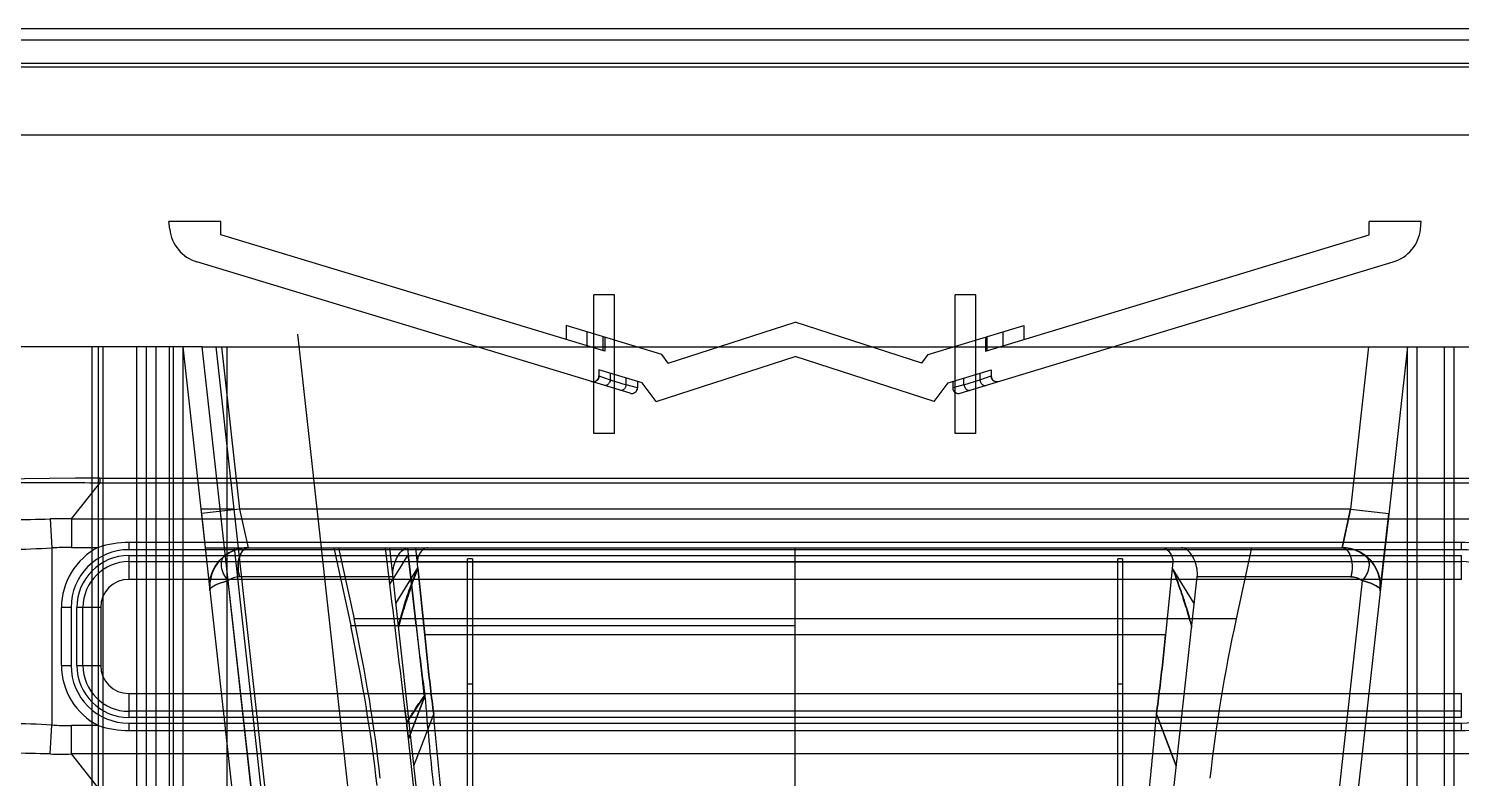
# Model space of a CAD drawing. Header units: millimetres. Extents: x -97344 to -49824, y -57049 to -40247.
# Drawn here: x -69579.4 to -69505.1, y -49635.5 to -49596.6 of the extents above; entities that cross this region are included whole.
import ezdxf

# ---------------------------------------------------------------- set-up
doc = ezdxf.new("R2010")
doc.units = ezdxf.units.MM
doc.header["$LTSCALE"] = 200
for name, color, linetype in [('06___PRT_ALL_SURFS', 7, 'Continuous'), ('DIM', 3, 'Continuous'), ('LAY0001', 7, 'Continuous'), ('PP025_18_1', 7, 'Continuous')]:
    doc.layers.add(name, color=color, linetype=linetype)

# ---------------------------------------------------------------- blocks, each defined once
blk = doc.blocks.new('23-D1020-B_EXTRUSION-MAIN-BODY_BASESTAND-0_5m_Absen-PL__363', base_point=(418.75, -61.98))
at = {"color": 7, "linetype": 'Continuous'}
for p, q in [((892.007, 18.02), (441.246, 18.02)), ((892.007, 17.82), (441.246, 17.82))]:
    blk.add_line(p, q, dxfattribs=at)
blk = doc.blocks.new('Top1', base_point=(668.75, -75.52))
blk.add_blockref('23-D1020-B_EXTRUSION-MAIN-BODY_BASESTAND-0_5m_Absen-PL__363', (418.75, -61.98))
blk = doc.blocks.new('*U1466')
blk.add_blockref('Top1', (0, -50.114))
blk = doc.blocks.new('*U1467')
at = {"layer": 'DIM', "color": 0, "linetype": 'ByBlock', "lineweight": -2, "transparency": 16777216}
blk.add_blockref('*U1466', (0, 0), dxfattribs=at)
blk = doc.blocks.new('2250')
at = {"color": 7, "linetype": 'Continuous'}
for p, q in [((-45202.36, -64419.34), (-45473.202, -64419.34)), ((-45389.543, -64419.919), (-45286.019, -64419.919)), ((-45348.226, -64440.34), (-45348.226, -64433.15)), ((-45347.156, -64433.15), (-45348.226, -64433.15)), ((-45347.156, -64440.34), (-45347.156, -64433.15)), ((-45329.476, -64440.34), (-45329.476, -64433.15)), ((-45328.406, -64433.15), (-45329.476, -64433.15)), ((-45328.406, -64440.34), (-45328.406, -64433.15)), ((-45347.156, -64440.34), (-45348.226, -64440.34)), ((-45328.406, -64440.34), (-45329.476, -64440.34)), ((-45375.337, -64444.768), (-45373.872, -64442.909)), ((-45373.872, -64442.645), (-45373.872, -64442.909)), ((-45373.872, -64442.645), (-45301.69, -64442.645)), ((-45301.69, -64442.909), (-45373.872, -64442.909)), ((-45376.447, -64444.769), (-45376.359, -64446.27)), ((-45375.337, -64444.768), (-45375.337, -64446.24)), ((-45375.337, -64444.768), (-45300.224, -64444.768)), ((-45376.359, -64446.27), (-45376.359, -64455.455)), ((-45375.337, -64446.24), (-45373.941, -64446.24)), ((-45372.359, -64445.988), (-45372.359, -64446.362)), ((-45303.202, -64445.988), (-45372.359, -64445.988)), ((-45303.202, -64446.362), (-45372.359, -64446.362)), ((-45372.359, -64446.662), (-45372.359, -64447.901)), ((-45372.359, -64446.662), (-45303.202, -64446.662)), ((-45303.202, -64446.362), (-45303.202, -64445.988)), ((-45303.202, -64447.901), (-45303.202, -64446.662)), ((-45372.359, -64446.982), (-45303.202, -64446.982)), ((-45303.202, -64447.901), (-45372.359, -64447.901)), ((-45375.859, -64452.362), (-45375.859, -64449.362)), ((-45375.359, -64449.362), (-45375.859, -64449.362)), ((-45375.359, -64449.362), (-45375.359, -64452.362)), ((-45375.059, -64452.362), (-45375.059, -64449.362)), ((-45373.821, -64449.362), (-45375.059, -64449.362)), ((-45374.74, -64452.362), (-45374.74, -64449.362)), ((-45373.821, -64449.362), (-45373.821, -64452.362)), ((-45375.859, -64452.362), (-45375.359, -64452.362)), ((-45375.059, -64452.362), (-45373.821, -64452.362)), ((-45372.359, -64453.824), (-45372.359, -64455.062)), ((-45372.359, -64453.824), (-45303.202, -64453.824)), ((-45303.202, -64455.062), (-45303.202, -64453.824)), ((-45303.202, -64454.743), (-45372.359, -64454.743)), ((-45376.447, -64456.956), (-45376.359, -64455.455)), ((-45375.337, -64456.957), (-45375.337, -64455.485)), ((-45373.941, -64455.485), (-45375.337, -64455.485)), ((-45303.202, -64455.062), (-45372.359, -64455.062)), ((-45372.359, -64455.362), (-45372.359, -64455.737)), ((-45372.359, -64455.362), (-45303.202, -64455.362)), ((-45303.202, -64455.737), (-45303.202, -64455.362)), ((-45372.359, -64455.737), (-45303.202, -64455.737)), ((-45373.872, -64458.816), (-45375.337, -64456.957)), ((-45300.224, -64456.957), (-45375.337, -64456.957))]:
    blk.add_line(p, q, dxfattribs=at)
blk.add_lwpolyline([(-45373.872, -64442.645), (-45375.131, -64442.648), (-45376.498, -64442.661), (-45377.771, -64442.683), (-45378.966, -64442.712), (-45380.088, -64442.75), (-45381.144, -64442.794), (-45382.137, -64442.846), (-45383.071, -64442.906), (-45383.947, -64442.974), (-45384.767, -64443.051), (-45385.526, -64443.137), (-45386.223, -64443.235), (-45386.859, -64443.347), (-45387.345, -64443.457)], dxfattribs=at)
for centre, radius, start, end in [((-45375.887, -64464.074), 19.313, 88.368, 91.66007), ((-45375.332, -64463.822), 17.582, 90.01847, 93.35104), ((-45372.359, -64449.362), 3.5, 116.85842, 180), ((-45372.359, -64449.362), 3, 90, 180), ((-45372.359, -64449.362), 2.7, 90, 180), ((-45303.202, -64449.362), 3, 0, 90), ((-45372.359, -64449.362), 2.381, 90, 180), ((-45303.202, -64449.362), 2.381, 0, 90), ((-45372.359, -64449.362), 1.462, 90, 180), ((-45372.359, -64452.362), 3.5, 180, 243.14158), ((-45372.359, -64452.362), 3, 180, 270), ((-45372.359, -64452.362), 2.7, 180, 270), ((-45372.359, -64452.362), 2.381, 180, 270), ((-45372.359, -64452.362), 1.462, 180, 270), ((-45303.202, -64452.362), 3, 270, 0), ((-45375.332, -64437.902), 17.582, 266.64896, 269.98153), ((-45375.887, -64437.651), 19.313, 268.33993, 271.632)]:
    blk.add_arc(centre, radius, start, end, dxfattribs=at)
for points, knots in [([(-45373.872, -64442.909), (-45375.258, -64442.894), (-45377.927, -64442.877), (-45381.16, -64442.964), (-45383.496, -64443.102), (-45384.961, -64443.229), (-45386.187, -64443.383), (-45386.92, -64443.507), (-45387.242, -64443.577)], [0, 0, 0, 0, 0.310172, 0.597298, 0.723477, 0.83381, 0.92626, 1, 1, 1, 1]), ([(-45389.096, -64445.584), (-45388.815, -64445.523), (-45388.162, -64445.391), (-45387.051, -64445.215), (-45385.695, -64445.061), (-45383.491, -64444.897), (-45380.383, -64444.818), (-45377.803, -64444.807), (-45376.447, -64444.769)], [0, 0, 0, 0, 0.068055, 0.157386, 0.265648, 0.390479, 0.679313, 1, 1, 1, 1]), ([(-45389.666, -64447.031), (-45389.385, -64446.996), (-45388.723, -64446.906), (-45387.585, -64446.776), (-45386.171, -64446.652), (-45383.84, -64446.506), (-45380.541, -64446.406), (-45377.799, -64446.342), (-45376.359, -64446.27)], [0, 0, 0, 0, 0.063719, 0.150349, 0.257652, 0.383035, 0.675656, 1, 1, 1, 1]), ([(-45376.359, -64455.455), (-45377.799, -64455.383), (-45380.541, -64455.319), (-45383.839, -64455.219), (-45386.17, -64455.073), (-45387.584, -64454.949), (-45388.723, -64454.818), (-45389.385, -64454.728), (-45389.666, -64454.693)], [0, 0, 0, 0, 0.32427, 0.616889, 0.742282, 0.849606, 0.936268, 1, 1, 1, 1]), ([(-45376.447, -64456.956), (-45377.803, -64456.917), (-45380.383, -64456.907), (-45383.49, -64456.828), (-45385.694, -64456.664), (-45387.05, -64456.51), (-45388.161, -64456.334), (-45388.815, -64456.201), (-45389.096, -64456.141)], [0, 0, 0, 0, 0.32062, 0.609453, 0.734293, 0.842573, 0.931932, 1, 1, 1, 1]), ([(-45387.273, -64458.138), (-45386.95, -64458.209), (-45386.218, -64458.34), (-45384.992, -64458.496), (-45383.526, -64458.618), (-45381.849, -64458.719), (-45379.997, -64458.794), (-45378.02, -64458.83), (-45375.965, -64458.836), (-45374.573, -64458.827), (-45373.872, -64458.816)], [0, 0, 0, 0, 0.073694, 0.165979, 0.275806, 0.401933, 0.541117, 0.689391, 0.843353, 1, 1, 1, 1])]:
    blk.add_open_spline(points, degree=3, knots=knots, dxfattribs=at)
for points in [[(-45372.359, -64445.988), (-45372.893, -64445.988), (-45373.433, -64446.075), (-45373.941, -64446.24)], [(-45301.621, -64446.24), (-45302.129, -64446.075), (-45302.668, -64445.988), (-45303.202, -64445.988)], [(-45373.941, -64455.485), (-45373.433, -64455.65), (-45372.893, -64455.737), (-45372.359, -64455.737)], [(-45303.202, -64455.737), (-45302.668, -64455.737), (-45302.129, -64455.65), (-45301.621, -64455.485)]]:
    blk.add_open_spline(points, degree=3, dxfattribs=at)
at = {"layer": '06___PRT_ALL_SURFS', "color": 7, "linetype": 'Continuous'}
blk.add_line((-45381.773, -64424.84), (-45293.789, -64424.84), dxfattribs=at)
at = {"layer": 'LAY0001', "color": 7, "linetype": 'Continuous'}
for p, q in [((-45370.237, -64429.743), (-45370.281, -64429.34)), ((-45367.581, -64429.34), (-45370.281, -64429.34)), ((-45367.581, -64430.038), (-45367.581, -64429.34)), ((-45307.981, -64430.038), (-45307.981, -64429.34)), ((-45305.28, -64429.34), (-45307.981, -64429.34)), ((-45305.325, -64429.743), (-45305.28, -64429.34)), ((-45347.659, -64436.072), (-45367.581, -64430.038)), ((-45327.903, -64436.072), (-45307.981, -64430.038)), ((-45346.346, -64438.246), (-45368.829, -64431.437)), ((-45329.216, -64438.246), (-45306.733, -64431.437)), ((-45349.659, -64434.735), (-45349.659, -64435.466)), ((-45344.694, -64436.238), (-45349.659, -64434.735)), ((-45344.362, -64436.685), (-45337.781, -64434.553)), ((-45331.199, -64436.685), (-45337.781, -64434.553)), ((-45330.868, -64436.238), (-45325.903, -64434.735)), ((-45325.903, -64434.735), (-45325.903, -64435.466)), ((-45359.597, -64471.137), (-45363.595, -64435.177)), ((-45348.575, -64435.794), (-45348.575, -64435.063)), ((-45347.747, -64436.045), (-45347.747, -64435.314)), ((-45347.659, -64435.34), (-45347.659, -64436.072)), ((-45327.903, -64435.34), (-45327.903, -64436.072)), ((-45327.815, -64436.045), (-45327.815, -64435.314)), ((-45326.986, -64435.794), (-45326.986, -64435.063)), ((-45368.553, -64435.84), (-45391.579, -64435.84)), ((-45374.27, -64470.8), (-45374.27, -64435.84)), ((-45373.928, -64470.8), (-45373.928, -64435.84)), ((-45373.688, -64470.8), (-45373.688, -64435.84)), ((-45371.967, -64435.84), (-45371.967, -64465.8)), ((-45371.467, -64435.84), (-45371.467, -64466.3)), ((-45370.967, -64435.84), (-45370.967, -64470.8)), ((-45370.267, -64435.84), (-45370.267, -64470.8)), ((-45370.053, -64435.84), (-45370.053, -64467.714)), ((-45369.559, -64435.84), (-45368.4, -64446.26)), ((-45369.553, -64435.84), (-45369.553, -64468.214)), ((-45367.394, -64446.26), (-45368.553, -64435.84)), ((-45368.553, -64435.84), (-45306.009, -64435.84)), ((-45367.848, -64435.84), (-45363.973, -64470.693)), ((-45367.546, -64435.84), (-45366.61, -64444.26)), ((-45367.267, -64435.84), (-45367.267, -64470.8)), ((-45344.362, -64436.685), (-45344.694, -64436.238)), ((-45331.199, -64436.685), (-45330.868, -64436.238)), ((-45306.003, -64435.84), (-45310.001, -64471.8)), ((-45308.015, -64435.84), (-45308.951, -64444.26)), ((-45306.009, -64435.84), (-45306.009, -64468.214)), ((-45306.009, -64435.84), (-45303.595, -64435.84)), ((-45305.509, -64435.84), (-45305.509, -64467.714)), ((-45304.095, -64435.84), (-45304.095, -64466.3)), ((-45303.595, -64435.84), (-45303.595, -64465.8)), ((-45303.595, -64435.84), (-45282.982, -64435.84)), ((-45347.959, -64437.026), (-45347.959, -64437.353)), ((-45345.724, -64437.702), (-45347.959, -64437.026)), ((-45345, -64438.679), (-45337.781, -64436.34)), ((-45330.562, -64438.679), (-45337.781, -64436.34)), ((-45329.837, -64437.702), (-45327.603, -64437.026)), ((-45327.603, -64437.026), (-45327.603, -64437.353)), ((-45347.959, -64437.353), (-45347.373, -64437.557)), ((-45347.373, -64437.203), (-45347.373, -64437.557)), ((-45347.373, -64437.557), (-45346.545, -64437.808)), ((-45346.545, -64437.808), (-45346.545, -64437.454)), ((-45345.959, -64437.631), (-45345.959, -64437.959)), ((-45345, -64438.679), (-45345.724, -64437.702)), ((-45330.562, -64438.679), (-45329.837, -64437.702)), ((-45329.603, -64437.631), (-45329.603, -64437.959)), ((-45329.017, -64437.808), (-45329.017, -64437.454)), ((-45329.017, -64437.808), (-45328.189, -64437.557)), ((-45328.189, -64437.203), (-45328.189, -64437.557)), ((-45328.189, -64437.557), (-45327.603, -64437.353)), ((-45345.959, -64437.959), (-45346.545, -64437.808)), ((-45329.017, -64437.808), (-45329.603, -64437.959)), ((-45366.912, -64444.26), (-45368.623, -64444.26)), ((-45366.61, -64444.26), (-45368.598, -64444.481)), ((-45368.598, -64444.481), (-45368.153, -64448.481)), ((-45308.951, -64444.26), (-45366.61, -64444.26)), ((-45366.61, -64444.26), (-45366.166, -64446.26)), ((-45308.951, -64444.26), (-45309.396, -64446.26)), ((-45309.396, -64446.26), (-45308.951, -64444.26)), ((-45308.951, -64444.26), (-45306.963, -64444.481)), ((-45307.408, -64448.481), (-45306.964, -64444.481)), ((-45368.4, -64446.26), (-45365.561, -64471.8)), ((-45368.4, -64446.26), (-45314.09, -64446.26)), ((-45367.406, -64446.26), (-45365.044, -64467.5)), ((-45364.627, -64471.148), (-45367.394, -64446.26)), ((-45366.897, -64446.26), (-45364.592, -64466.988)), ((-45366.825, -64446.371), (-45366.497, -64446.287)), ((-45366.498, -64446.287), (-45366.166, -64446.26)), ((-45361.72, -64446.26), (-45360.847, -64450.291)), ((-45361.472, -64446.26), (-45360.674, -64449.946)), ((-45359.056, -64446.26), (-45358.828, -64448.156)), ((-45356.286, -64469.08), (-45358.823, -64446.26)), ((-45357.899, -64446.26), (-45357.86, -64446.614)), ((-45357.453, -64450.291), (-45357.86, -64446.614)), ((-45357.86, -64446.614), (-45357.453, -64450.291)), ((-45357.006, -64450.785), (-45357.457, -64446.26)), ((-45337.781, -64477.386), (-45337.781, -64446.26)), ((-45314.09, -64446.26), (-45314.888, -64449.946)), ((-45314.09, -64446.26), (-45309.396, -64446.26)), ((-45358.5, -64449.161), (-45357.354, -64447.3)), ((-45318.178, -64447.006), (-45357.383, -64447.006)), ((-45357.354, -64447.3), (-45357.006, -64450.785)), ((-45318.178, -64447.006), (-45318.555, -64450.785)), ((-45317.061, -64449.161), (-45318.208, -64447.3)), ((-45358.655, -64447.772), (-45366.618, -64447.772)), ((-45319.276, -64469.08), (-45316.907, -64447.772)), ((-45308.944, -64447.772), (-45316.907, -64447.772)), ((-45308.346, -64447.97), (-45310.517, -64467.5)), ((-45360.847, -64450.291), (-45337.781, -64450.291)), ((-45314.888, -64449.946), (-45360.674, -64449.946)), ((-45318.555, -64450.785), (-45357.006, -64450.785)), ((-45357.04, -64453.959), (-45357.954, -64455.343)), ((-45356.991, -64453.953), (-45357.85, -64456.18)), ((-45357.85, -64456.18), (-45356.991, -64453.953)), ((-45357.564, -64457.577), (-45356.535, -64454.889)), ((-45319.026, -64454.889), (-45317.997, -64457.577)), ((-45317.997, -64457.577), (-45319.026, -64454.889)), ((-45357.85, -64456.18), (-45357.954, -64455.342)), ((-45357.954, -64455.343), (-45357.85, -64456.18)), ((-45356.554, -64467.836), (-45357.85, -64456.18)), ((-45356.615, -64467.293), (-45357.85, -64456.18))]:
    blk.add_line(p, q, dxfattribs=at)
for points in [[(-45347.959, -64437.353), (-45347.962, -64437.399), (-45347.973, -64437.444), (-45347.991, -64437.488), (-45348.015, -64437.527), (-45348.045, -64437.563), (-45348.08, -64437.594), (-45348.119, -64437.618), (-45348.162, -64437.637), (-45348.207, -64437.648), (-45348.253, -64437.653), (-45348.3, -64437.65), (-45348.346, -64437.64)], [(-45327.216, -64437.64), (-45327.261, -64437.65), (-45327.308, -64437.653), (-45327.355, -64437.648), (-45327.4, -64437.637), (-45327.442, -64437.618), (-45327.482, -64437.594), (-45327.517, -64437.563), (-45327.547, -64437.527), (-45327.571, -64437.487), (-45327.588, -64437.444), (-45327.599, -64437.399), (-45327.603, -64437.353)], [(-45346.346, -64438.246), (-45346.3, -64438.256), (-45346.253, -64438.258), (-45346.207, -64438.254), (-45346.162, -64438.242), (-45346.119, -64438.224), (-45346.08, -64438.199), (-45346.045, -64438.169), (-45346.015, -64438.133), (-45345.991, -64438.093), (-45345.973, -64438.05), (-45345.962, -64438.005), (-45345.959, -64437.959)], [(-45329.603, -64437.959), (-45329.599, -64438.005), (-45329.588, -64438.05), (-45329.571, -64438.093), (-45329.547, -64438.133), (-45329.517, -64438.169), (-45329.482, -64438.199), (-45329.442, -64438.224), (-45329.399, -64438.242), (-45329.354, -64438.254), (-45329.308, -64438.258), (-45329.261, -64438.256), (-45329.216, -64438.246)], [(-45368.153, -64448.479), (-45368.163, -64448.15), (-45368.116, -64447.816), (-45368.013, -64447.493), (-45367.858, -64447.194), (-45367.659, -64446.929), (-45367.413, -64446.696), (-45367.133, -64446.509), (-45366.825, -64446.371)], [(-45368.153, -64448.481), (-45368.162, -64448.147), (-45368.114, -64447.811), (-45368.01, -64447.487), (-45367.856, -64447.191), (-45367.656, -64446.927), (-45367.411, -64446.694), (-45367.13, -64446.508), (-45366.824, -64446.371)], [(-45367.362, -64446.657), (-45367.674, -64446.947), (-45367.917, -64447.294), (-45368.077, -64447.672), (-45368.157, -64448.071), (-45368.154, -64448.476)], [(-45367.362, -64446.657), (-45367.655, -64446.925), (-45367.9, -64447.264), (-45368.063, -64447.629), (-45368.153, -64448.036), (-45368.152, -64448.489)], [(-45366.165, -64446.26), (-45366.479, -64446.284), (-45366.788, -64446.359), (-45367.085, -64446.483), (-45367.362, -64446.657)], [(-45366.165, -64446.26), (-45366.482, -64446.285), (-45366.789, -64446.359), (-45367.085, -64446.484)], [(-45308.2, -64446.657), (-45308.486, -64446.479), (-45308.792, -64446.353), (-45309.093, -64446.281), (-45309.397, -64446.258)], [(-45308.2, -64446.657), (-45308.476, -64446.484), (-45308.772, -64446.359), (-45309.08, -64446.285), (-45309.396, -64446.26)], [(-45309.396, -64446.26), (-45309.063, -64446.287), (-45308.736, -64446.372), (-45308.429, -64446.509), (-45308.148, -64446.697), (-45307.902, -64446.929), (-45307.704, -64447.193), (-45307.55, -64447.49), (-45307.446, -64447.814), (-45307.399, -64448.149), (-45307.408, -64448.481)], [(-45309.064, -64446.287), (-45308.738, -64446.371), (-45308.431, -64446.508), (-45308.151, -64446.694), (-45307.905, -64446.927), (-45307.706, -64447.191), (-45307.551, -64447.487), (-45307.447, -64447.811), (-45307.399, -64448.147), (-45307.408, -64448.481)], [(-45307.41, -64448.493), (-45307.412, -64448.007), (-45307.512, -64447.587), (-45307.684, -64447.225), (-45307.923, -64446.907), (-45308.2, -64446.657)], [(-45307.409, -64448.489), (-45307.409, -64448.036), (-45307.498, -64447.629), (-45307.661, -64447.264), (-45307.906, -64446.925), (-45308.2, -64446.657)]]:
    blk.add_lwpolyline(points, dxfattribs=at)
for centre, radius, start, end in [((-45368.249, -64429.522), 2, 186.34395, 253.15063), ((-45307.313, -64429.522), 2, 286.84937, 353.65605), ((-45348.259, -64437.353), 0.3, 253.15063, 0), ((-45327.303, -64437.353), 0.3, 180, 286.84937), ((-45346.259, -64437.959), 0.3, 253.15063, 0), ((-45329.303, -64437.959), 0.3, 180, 286.84937), ((-45366.166, -64448.26), 2, 90, 186.34395), ((-44734.231, -64838.873), 736.737, 147.830299, 147.971935), ((-45309.396, -64448.26), 2, 353.65605, 90), ((-45366.618, -64448.772), 1, 89.99835, 126.73245), ((-42519.347, -64106.588), 2859.952, 186.859293, 187.004298), ((-42547.951, -64110.065), 2831.137, 186.858571, 187.005072), ((-45308.944, -64448.772), 1, 53.26806, 89.99973), ((-44617.964, -64367.937), 744.062, 186.3548, 186.638314), ((-44286.573, -64333.16), 1077.262, 186.242245, 186.438738)]:
    blk.add_arc(centre, radius, start, end, dxfattribs=at)
for centre, major_axis, ratio, start_param, end_param in [((-45757.651, -64350.608), (395.294, -136.352), 0.37703, 0.176957, 0.22489), ((-45756.102, -64350.608), (393.924, -135.879), 0.37703, 0.176957, 0.22489), ((-44919.459, -64350.608), (393.924, 135.879), 0.37703, 2.916703, 2.964636), ((-45158.895, -64350.608), (167.365, 173.845), 0.61463, 2.642162, 2.669125), ((-45518.069, -64350.608), (168.194, -174.706), 0.61463, 0.472468, 0.496999)]:
    blk.add_ellipse(centre, major_axis=major_axis, ratio=ratio, start_param=start_param, end_param=end_param, dxfattribs=at)
for points, knots in [([(-45347.373, -64437.557), (-45347.379, -64437.597), (-45347.398, -64437.659), (-45347.44, -64437.733), (-45347.481, -64437.783), (-45347.529, -64437.821), (-45347.579, -64437.845), (-45347.628, -64437.852), (-45347.658, -64437.848), (-45347.672, -64437.844)], [0, 0, 0, 0, 0.266906, 0.410935, 0.552183, 0.683904, 0.802494, 0.906754, 1, 1, 1, 1]), ([(-45328.189, -64437.557), (-45328.182, -64437.597), (-45328.164, -64437.659), (-45328.121, -64437.733), (-45328.08, -64437.783), (-45328.033, -64437.821), (-45327.983, -64437.845), (-45327.934, -64437.852), (-45327.903, -64437.848), (-45327.889, -64437.844)], [0, 0, 0, 0, 0.266908, 0.410937, 0.552184, 0.683905, 0.802495, 0.906755, 1, 1, 1, 1]), ([(-45346.545, -64437.808), (-45346.551, -64437.85), (-45346.57, -64437.913), (-45346.615, -64437.988), (-45346.656, -64438.038), (-45346.704, -64438.074), (-45346.754, -64438.096), (-45346.801, -64438.103), (-45346.83, -64438.099), (-45346.844, -64438.095)], [0, 0, 0, 0, 0.275858, 0.42209, 0.563552, 0.693527, 0.809296, 0.910265, 1, 1, 1, 1]), ([(-45329.017, -64437.808), (-45329.011, -64437.85), (-45328.991, -64437.913), (-45328.947, -64437.988), (-45328.905, -64438.038), (-45328.857, -64438.074), (-45328.808, -64438.096), (-45328.761, -64438.103), (-45328.731, -64438.099), (-45328.718, -64438.095)], [0, 0, 0, 0, 0.27586, 0.422091, 0.563553, 0.693528, 0.809297, 0.910266, 1, 1, 1, 1]), ([(-45367.362, -64446.657), (-45367.436, -64446.712), (-45367.528, -64446.844), (-45367.573, -64447.054), (-45367.57, -64447.315), (-45367.463, -64447.642), (-45367.306, -64447.871), (-45367.216, -64447.97)], [0, 0, 0, 0, 0.191559, 0.307856, 0.437817, 0.723279, 1, 1, 1, 1]), ([(-45366.166, -64446.26), (-45366.195, -64446.26), (-45366.236, -64446.266), (-45366.285, -64446.285), (-45366.315, -64446.3), (-45366.345, -64446.319), (-45366.386, -64446.35), (-45366.438, -64446.401), (-45366.498, -64446.48), (-45366.577, -64446.62), (-45366.653, -64446.842), (-45366.697, -64447.145), (-45366.69, -64447.464), (-45366.649, -64447.673), (-45366.618, -64447.772)], [0, 0, 0, 0, 0.050982, 0.070209, 0.089308, 0.109072, 0.130376, 0.178244, 0.234154, 0.298894, 0.454349, 0.635662, 0.822084, 1, 1, 1, 1]), ([(-45366.618, -64447.772), (-45366.63, -64447.733), (-45366.652, -64447.648), (-45366.676, -64447.517), (-45366.687, -64447.404), (-45366.691, -64447.317), (-45366.692, -64447.255), (-45366.691, -64447.192), (-45366.686, -64447.105), (-45366.675, -64446.992), (-45366.649, -64446.853), (-45366.609, -64446.714), (-45366.556, -64446.581), (-45366.487, -64446.461), (-45366.406, -64446.363), (-45366.313, -64446.293), (-45366.229, -64446.263), (-45366.18, -64446.26), (-45366.165, -64446.26)], [0, 0, 0, 0, 0.069128, 0.150922, 0.228446, 0.265172, 0.300389, 0.335599, 0.3723, 0.449714, 0.531307, 0.614997, 0.698044, 0.777408, 0.850457, 0.915946, 0.97491, 1, 1, 1, 1]), ([(-45358.655, -64447.772), (-45358.668, -64447.648), (-45358.657, -64447.383), (-45358.558, -64446.997), (-45358.384, -64446.642), (-45358.157, -64446.365), (-45357.942, -64446.26), (-45357.842, -64446.26)], [0, 0, 0, 0, 0.202467, 0.423866, 0.641706, 0.837727, 1, 1, 1, 1]), ([(-45356.834, -64446.26), (-45356.874, -64446.26), (-45356.956, -64446.277), (-45357.065, -64446.339), (-45357.16, -64446.422), (-45357.238, -64446.518), (-45357.298, -64446.618), (-45357.342, -64446.718), (-45357.371, -64446.815), (-45357.386, -64446.911), (-45357.386, -64446.975), (-45357.383, -64447.006)], [0, 0, 0, 0, 0.118955, 0.242251, 0.367875, 0.490966, 0.606998, 0.713285, 0.811692, 0.906124, 1, 1, 1, 1]), ([(-45318.728, -64446.26), (-45318.688, -64446.26), (-45318.606, -64446.277), (-45318.496, -64446.339), (-45318.401, -64446.422), (-45318.323, -64446.518), (-45318.263, -64446.619), (-45318.219, -64446.718), (-45318.191, -64446.815), (-45318.175, -64446.911), (-45318.175, -64446.975), (-45318.178, -64447.006)], [0, 0, 0, 0, 0.118842, 0.242038, 0.367734, 0.490979, 0.607417, 0.713797, 0.812098, 0.906274, 1, 1, 1, 1]), ([(-45316.907, -64447.772), (-45316.892, -64447.637), (-45316.908, -64447.35), (-45317.023, -64446.942), (-45317.211, -64446.59), (-45317.44, -64446.341), (-45317.633, -64446.26), (-45317.72, -64446.26)], [0, 0, 0, 0, 0.220375, 0.457787, 0.682708, 0.859817, 1, 1, 1, 1]), ([(-45309.396, -64446.26), (-45309.366, -64446.26), (-45309.325, -64446.266), (-45309.277, -64446.285), (-45309.246, -64446.3), (-45309.217, -64446.319), (-45309.175, -64446.35), (-45309.123, -64446.401), (-45309.064, -64446.48), (-45308.985, -64446.62), (-45308.908, -64446.842), (-45308.864, -64447.145), (-45308.872, -64447.464), (-45308.913, -64447.673), (-45308.944, -64447.772)], [0, 0, 0, 0, 0.050982, 0.070209, 0.089308, 0.109072, 0.130376, 0.178244, 0.234154, 0.298894, 0.454349, 0.635662, 0.822084, 1, 1, 1, 1]), ([(-45309.396, -64446.26), (-45309.318, -64446.26), (-45309.142, -64446.346), (-45308.977, -64446.612), (-45308.877, -64446.969), (-45308.858, -64447.371), (-45308.904, -64447.644), (-45308.944, -64447.772)], [0, 0, 0, 0, 0.133961, 0.309359, 0.528021, 0.768182, 1, 1, 1, 1]), ([(-45308.2, -64446.657), (-45308.175, -64446.675), (-45308.129, -64446.718), (-45308.071, -64446.797), (-45308.009, -64446.931), (-45307.978, -64447.146), (-45308.023, -64447.428), (-45308.146, -64447.715), (-45308.273, -64447.89), (-45308.346, -64447.97)], [0, 0, 0, 0, 0.063381, 0.127962, 0.1992, 0.364977, 0.5621, 0.777177, 1, 1, 1, 1]), ([(-45308.2, -64446.657), (-45308.125, -64446.712), (-45308.033, -64446.844), (-45307.989, -64447.054), (-45307.992, -64447.315), (-45308.099, -64447.642), (-45308.255, -64447.871), (-45308.346, -64447.97)], [0, 0, 0, 0, 0.191559, 0.307856, 0.437817, 0.723279, 1, 1, 1, 1]), ([(-45358.368, -64450.347), (-45358.292, -64450.026), (-45358.111, -64449.363), (-45357.781, -64448.343), (-45357.506, -64447.654), (-45357.354, -64447.3)], [0, 0, 0, 0, 0.307988, 0.64057, 1, 1, 1, 1]), ([(-45357.354, -64447.3), (-45357.489, -64447.652), (-45357.742, -64448.345), (-45358.076, -64449.372), (-45358.274, -64450.045), (-45358.365, -64450.375)], [0, 0, 0, 0, 0.349817, 0.683398, 1, 1, 1, 1]), ([(-45317.193, -64450.347), (-45317.273, -64450.025), (-45317.457, -64449.362), (-45317.789, -64448.343), (-45318.06, -64447.654), (-45318.208, -64447.3)], [0, 0, 0, 0, 0.309414, 0.641857, 1, 1, 1, 1]), ([(-45318.208, -64447.3), (-45318.077, -64447.651), (-45317.829, -64448.343), (-45317.492, -64449.369), (-45317.29, -64450.043), (-45317.196, -64450.375)], [0, 0, 0, 0, 0.347434, 0.681009, 1, 1, 1, 1]), ([(-45368.153, -64448.481), (-45368.162, -64448.406), (-45367.99, -64448.239), (-45367.668, -64448.101), (-45367.381, -64448.016), (-45367.216, -64447.97)], [0, 0, 0, 0, 0.202915, 0.535284, 1, 1, 1, 1]), ([(-45368.153, -64448.481), (-45368.158, -64448.439), (-45368.12, -64448.366), (-45368.038, -64448.295), (-45367.889, -64448.198), (-45367.613, -64448.081), (-45367.364, -64448.008), (-45367.216, -64447.97)], [0, 0, 0, 0, 0.112503, 0.194224, 0.299009, 0.588295, 1, 1, 1, 1]), ([(-45308.944, -64447.772), (-45308.872, -64447.772), (-45308.729, -64447.787), (-45308.526, -64447.855), (-45308.403, -64447.928), (-45308.346, -64447.97)], [0, 0, 0, 0, 0.337467, 0.665511, 1, 1, 1, 1]), ([(-45307.408, -64448.481), (-45307.404, -64448.439), (-45307.441, -64448.366), (-45307.524, -64448.295), (-45307.673, -64448.198), (-45307.948, -64448.081), (-45308.198, -64448.008), (-45308.346, -64447.97)], [0, 0, 0, 0, 0.112503, 0.194224, 0.299009, 0.588295, 1, 1, 1, 1]), ([(-45308.346, -64447.97), (-45308.198, -64448.008), (-45307.948, -64448.081), (-45307.673, -64448.198), (-45307.524, -64448.295), (-45307.441, -64448.366), (-45307.404, -64448.439), (-45307.408, -64448.481)], [0, 0, 0, 0, 0.411695, 0.700986, 0.8058, 0.887549, 1, 1, 1, 1]), ([(-45357.446, -64450.291), (-45357.401, -64450.707), (-45357.307, -64451.53), (-45357.155, -64452.751), (-45357.047, -64453.555), (-45356.991, -64453.953)], [0, 0, 0, 0, 0.339936, 0.673282, 1, 1, 1, 1]), ([(-45357.006, -64450.785), (-45356.961, -64451.243), (-45356.866, -64452.158), (-45356.708, -64453.526), (-45356.595, -64454.437), (-45356.535, -64454.891)], [0, 0, 0, 0, 0.334293, 0.66745, 1, 1, 1, 1]), ([(-45356.535, -64454.889), (-45356.595, -64454.436), (-45356.709, -64453.526), (-45356.866, -64452.158), (-45356.96, -64451.243), (-45357.006, -64450.785)], [0, 0, 0, 0, 0.332308, 0.665582, 1, 1, 1, 1]), ([(-45319.026, -64454.889), (-45318.967, -64454.443), (-45318.854, -64453.542), (-45318.697, -64452.174), (-45318.602, -64451.251), (-45318.555, -64450.785)], [0, 0, 0, 0, 0.326277, 0.659582, 1, 1, 1, 1]), ([(-45318.555, -64450.785), (-45318.602, -64451.251), (-45318.697, -64452.174), (-45318.854, -64453.542), (-45318.967, -64454.443), (-45319.026, -64454.889)], [0, 0, 0, 0, 0.340427, 0.67374, 1, 1, 1, 1]), ([(-45357.954, -64455.342), (-45357.918, -64455.284), (-45357.843, -64455.166), (-45357.726, -64454.985), (-45357.602, -64454.796), (-45357.474, -64454.599), (-45357.336, -64454.395), (-45357.191, -64454.182), (-45357.091, -64454.038), (-45357.04, -64453.964)], [0, 0, 0, 0, 0.123861, 0.254276, 0.390619, 0.532636, 0.681725, 0.837694, 1, 1, 1, 1]), ([(-45356.127, -64459.129), (-45356.179, -64458.661), (-45356.279, -64457.721), (-45356.415, -64456.308), (-45356.496, -64455.362), (-45356.535, -64454.889)], [0, 0, 0, 0, 0.331977, 0.665315, 1, 1, 1, 1])]:
    blk.add_open_spline(points, degree=3, knots=knots, dxfattribs=at)
at = {"layer": 'PP025_18_1', "color": 7, "linetype": 'Continuous'}
for p, q in [((-45354.781, -64468.59), (-45354.781, -64446.84)), ((-45354.531, -64446.84), (-45354.781, -64446.84)), ((-45354.531, -64446.84), (-45354.531, -64468.59)), ((-45321.031, -64468.59), (-45321.031, -64446.84)), ((-45320.781, -64446.84), (-45321.031, -64446.84)), ((-45320.781, -64446.84), (-45320.781, -64468.59)), ((-45354.531, -64453.34), (-45354.781, -64453.34)), ((-45320.781, -64453.34), (-45321.031, -64453.34))]:
    blk.add_line(p, q, dxfattribs=at)
blk = doc.blocks.new('*U1488')
at = {"layer": 'DIM', "color": 3}
blk.add_blockref('2250', (45347.11, 64440.647), dxfattribs=at)
blk = doc.blocks.new('*U1489')
at = {"layer": 'DIM', "color": 0, "linetype": 'ByBlock', "lineweight": -2, "transparency": 16777216}
blk.add_blockref('*U1488', (0, 0), dxfattribs=at)

msp = doc.modelspace()

# ---------------------------------------------------------------- block references
at = {"layer": 'DIM', "color": 3}
for name, p in [('*U1467', (-69539.665, -49641.82)), ('*U1489', (-69548.994, -49617.903))]:
    msp.add_blockref(name, p, dxfattribs=at)

doc.saveas('drawing.dxf')
